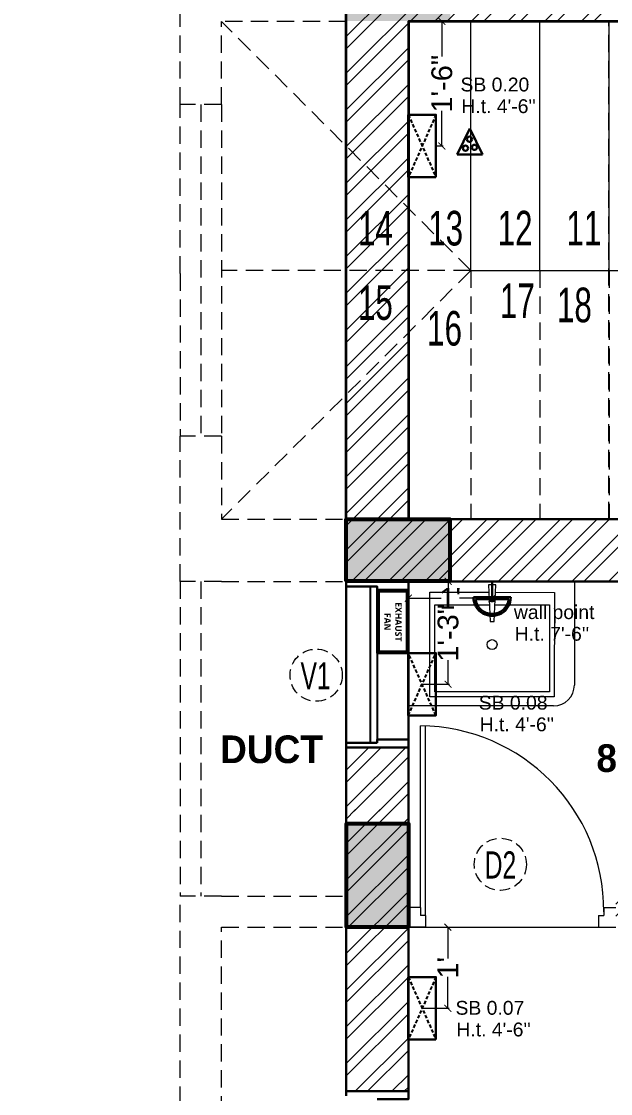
# Model space of a CAD drawing. Header units: millimetres. Extents: x 56222 to 3066687, y -650199 to -121287.
# Drawn here: x 146451.4 to 146536.6, y -176683.8 to -176528.8 of the extents above; entities that cross this region are included whole.
import ezdxf

# ---------------------------------------------------------------- set-up
doc = ezdxf.new("R2010")
doc.units = ezdxf.units.MM
doc.header["$MEASUREMENT"] = 0
doc.header["$PDMODE"] = 35
for name, pattern in [('00 . GROUND FLOOR$0$DASHED', [0.75, 0.5, -0.25]), ('DASHED', [0.75, 0.5, -0.25]), ('DASHED2', [0.375, 0.25, -0.125])]:
    doc.linetypes.add(name, pattern=pattern)
doc.layers.get('Defpoints').update_dxf_attribs({"color": 220})
for name, color, linetype, lineweight in [('1. Walls', 7, 'Continuous', 53), ('dim05', 1, 'Continuous', 13), ('DOOR-WINDOW', 5, 'Continuous', 0), ('ELEC-wires', 1, 'DASHED2', 13), ('Electrical', 84, 'Continuous', 30), ('FURNITURE', 32, 'Continuous', 9), ('Text', 7, 'Continuous', 15), ('wall', 7, 'Continuous', 30)]:
    doc.layers.add(name, color=color, linetype=linetype, lineweight=lineweight)
doc.layers.add('hatch', color=253, linetype='Continuous', lineweight=0, transparency=0.4)
doc.styles.add('100', font='arial.ttf', dxfattribs={"width": 0.65, "height": 100})
doc.styles.get("Standard").update_dxf_attribs({"font": 'arial.ttf', "height": 6})
doc.styles.add('The Thakors 3 inches', font='arial.ttf', dxfattribs={"height": 3})
doc.dimstyles.new('The Thakors 3 inches', dxfattribs={"dimtxt": 3, "dimasz": 1, "dimexe": 0.179993, "dimexo": 0.0625, "dimgap": 0.089996, "dimtad": 0, "dimzin": 0, "dimdsep": 46, "dimlunit": 4, "dimtxsty": 'The Thakors 3 inches', "dimblk": 'ARCHTICK', "dimcen": 0.089996, "dimclrd": 256, "dimclre": 252, "dimclrt": 256, "dimadec": 0, "dimazin": 0, "dimtfac": 0.799988, "dimtofl": 0, "dimtmove": 1, "dimatfit": 3, "dimfxl": 1, "dimtolj": 1, "dimtzin": 0, "dimlwd": -1, "dimlwe": 13, "dimarcsym": 0})

# ---------------------------------------------------------------- blocks, each defined once
blk = doc.blocks.new('A$C1B9B2090')
at = {"layer": 'Electrical', "ltscale": 10}
blk.add_line((0, 4.97), (10.08, 4.97), dxfattribs=at)
at = {"layer": 'Electrical', "ltscale": 2}
for points in [[(0, 0), (10.08, 0), (10.08, 4.97), (0, 4.97)], [(0.25, 0.25), (9.83, 0.25), (9.83, 4.72), (0.25, 4.72)]]:
    blk.add_lwpolyline(points, close=True, dxfattribs=at)
at = {"layer": 'Electrical', "ltscale": 2, "insert": (1.5, 3.92), "char_height": 1.05, "width": 7.1646, "attachment_point": 1}
blk.add_mtext('\\pxqc;{\\fMalgun Gothic|b1|i0|c0|p34;\\W5.565;\\C0;\\W1;EXHAUST \\P\\W7.7995;\\W1;FAN}', dxfattribs=at)
blk = doc.blocks.new('GF FUR')
at = {"layer": 'FURNITURE', "color": 9, "true_color": 0xc7c8ca, "elevation": 0.07}
blk.add_lwpolyline([(3320265.04, -510147.22), (3320265.61, -510147.22), (3320265.87, -510141.92), (3320264.79, -510141.92)], close=True, dxfattribs=at)
for points in [[(3320265.82, -510143), (3320274.33, -510143.02), (3320274.32, -510158.11), (3320256.32, -510158.09), (3320256.33, -510143), (3320264.84, -510143)], [(3320265.73, -510144.8), (3320273.61, -510144.82), (3320273.6, -510157.39), (3320257.04, -510157.37), (3320257.05, -510144.8), (3320264.92, -510144.8)]]:
    blk.add_lwpolyline(points, dxfattribs=at)
at = {"layer": 'FURNITURE', "color": 9, "true_color": 0xc7c8ca}
blk.add_circle((3320265.32, -510150.56, 0.07), 0.72, dxfattribs=at)
at = {"layer": 'wall', "color": 9, "lineweight": 9, "true_color": 0xc7c8ca}
for p, q in [((3320277.22, -510141.42, 0), (3320277.22, -510156.42, 0)), ((3320274.22, -510159.42, 0), (3320253.22, -510159.42, 0))]:
    blk.add_line(p, q, dxfattribs=at)
blk.add_arc((3320274.22, -510156.42, 0), 3, 270, 0, dxfattribs=at)
blk = doc.blocks.new('gf')
at = {"layer": 'hatch', "ltscale": 10}
h = blk.add_hatch(dxfattribs=at)
h.set_pattern_fill('ANSI32', color=256, scale=10, style=0)
h.paths.add_polyline_path([(3320446.84, -507670.7), (3320304.77, -507670.7), (3320304.77, -507679.7), (3320446.84, -507679.72)])
h.paths.add_polyline_path([(3320527.02, -507670.74), (3320482.89, -507670.7), (3320482.89, -507679.46), (3320527.02, -507679.5)])
h.paths.add_polyline_path([(3320587.92, -507670.79), (3320527.02, -507670.74), (3320527.02, -507679.5), (3320578.92, -507679.54), (3320578.92, -507707.03), (3320587.92, -507707.03)])
h.paths.add_polyline_path([(3320412.28, -507806.14), (3320353.72, -507806.14), (3320353.72, -507751.63), (3320304.77, -507751.64), (3320304.77, -507760.64), (3320349.22, -507760.63), (3320349.22, -507806.14), (3320304.77, -507806.14), (3320304.77, -507810.64), (3320412.28, -507810.64)])
h.paths.add_polyline_path([(3320304.77, -507751.64), (3320282.23, -507751.64), (3320282.23, -507751.64), (3320282.22, -507751.64), (3320253.22, -507751.64), (3320253.22, -507732.02), (3320245.87, -507732.02), (3320244.22, -507733.67), (3320244.22, -507760.64), (3320304.77, -507760.64)])
h.paths.add_polyline_path([(3320784.89, -507977.62), (3320823.93, -507977.62), (3320823.93, -507970.53), (3320784.89, -507970.53)], flags=9)
h.paths.add_polyline_path([(3320777.7, -507981.69), (3320815.58, -507981.69), (3320815.58, -507940.47), (3320777.7, -507940.47)], flags=9)
h.paths.add_polyline_path([(3320781.94, -507748.63), (3320810.65, -507748.63), (3320810.65, -507742.89), (3320781.94, -507742.89)], flags=9)
h.paths.add_polyline_path([(3320743.62, -507772.75), (3320765.64, -507772.75), (3320765.64, -507766.93), (3320743.62, -507766.93)], flags=9)
h.paths.add_polyline_path([(3320744.79, -507748.54), (3320762.09, -507748.54), (3320762.09, -507742.92), (3320744.79, -507742.92)], flags=9)
h.paths.add_polyline_path([(3320739.09, -507707.31), (3320791.64, -507707.31), (3320791.64, -507699.39), (3320739.09, -507699.39)], flags=9)
h.paths.add_polyline_path([(3320748.93, -507936.65), (3320794.75, -507936.65), (3320794.75, -507929.73), (3320748.93, -507929.73)], flags=9)
h.paths.add_polyline_path([(3320748.15, -507927.36), (3320782.13, -507927.36), (3320782.13, -507920.45), (3320748.15, -507920.45)], flags=9)
h.paths.add_polyline_path([(3320748.89, -507916.89), (3320817.96, -507916.89), (3320817.96, -507909.97), (3320748.89, -507909.97)], flags=9)
h.paths.add_polyline_path([(3320749.47, -507907.84), (3320803.77, -507907.84), (3320803.77, -507900.92), (3320749.47, -507900.92)], flags=9)
h.paths.add_polyline_path([(3320737.84, -507663.71), (3320794.75, -507663.71), (3320794.75, -507655.79), (3320737.84, -507655.79)], flags=9)
h.paths.add_polyline_path([(3320739.07, -507604.82), (3320815.34, -507604.82), (3320815.34, -507584.64), (3320739.07, -507584.64)], flags=9)
h.paths.add_polyline_path([(3320739.07, -507582.94), (3320821.29, -507582.94), (3320821.29, -507577.1), (3320739.07, -507577.1)], flags=9)
h.paths.add_polyline_path([(3320739.07, -507575.4), (3320803.01, -507575.4), (3320803.01, -507569.56), (3320739.07, -507569.56)], flags=9)
h.paths.add_polyline_path([(3320739.57, -507562.29), (3320761.01, -507562.29), (3320761.01, -507556.47), (3320739.57, -507556.47)], flags=9)
h.paths.add_polyline_path([(3320739.68, -507820.78), (3320777.42, -507820.78), (3320777.42, -507814.96), (3320739.68, -507814.96)], flags=9)
h.paths.add_polyline_path([(3320739.68, -507831.96), (3320782.95, -507831.96), (3320782.95, -507826.14), (3320739.68, -507826.14)], flags=9)
h.paths.add_polyline_path([(3320796.13, -507842.44), (3320811.39, -507842.44), (3320811.39, -507834.71), (3320796.13, -507834.71)], flags=9)
h.paths.add_polyline_path([(3320739.71, -507851.09), (3320771.27, -507851.09), (3320771.27, -507845.46), (3320739.71, -507845.46)], flags=9)
h.paths.add_polyline_path([(3320793.57, -507862.59), (3320814.07, -507862.59), (3320814.07, -507856.96), (3320793.57, -507856.96)], flags=9)
h.paths.add_polyline_path([(3320739.68, -507862.19), (3320777.13, -507862.19), (3320777.13, -507856.37), (3320739.68, -507856.37)], flags=9)
h.paths.add_polyline_path([(3320739.68, -507841.55), (3320760.25, -507841.55), (3320760.25, -507835.73), (3320739.68, -507835.73)], flags=9)
h.paths.add_polyline_path([(3320742.25, -507802.96), (3320821.42, -507802.96), (3320821.42, -507793.18), (3320742.25, -507793.18)], flags=9)
h.paths.add_polyline_path([(3320738.3, -507620.33), (3320802.73, -507620.33), (3320802.73, -507612.41), (3320738.3, -507612.41)], flags=9)
h.paths.add_polyline_path([(3320218.04, -507631.75), (3320218.04, -507620.15), (3320209.58, -507620.15), (3320209.58, -507631.75)], flags=9)
h.paths.add_polyline_path([(3320216.9, -507720.59), (3320216.9, -507710.74), (3320210.72, -507710.74), (3320210.72, -507720.59)], flags=9)
h.paths.add_polyline_path([(3320216.9, -507782.02), (3320216.9, -507772.18), (3320210.72, -507772.18), (3320210.72, -507782.02)], flags=9)
h.paths.add_polyline_path([(3320218.03, -507819.82), (3320218.03, -507808.15), (3320209.58, -507808.15), (3320209.58, -507819.82)], flags=9)
h.paths.add_polyline_path([(3320205.74, -507631.75), (3320205.74, -507620.15), (3320197.29, -507620.15), (3320197.29, -507631.75)], flags=9)
h.paths.add_polyline_path([(3320337.26, -507579.39), (3320353.59, -507579.39), (3320353.59, -507570.95), (3320337.26, -507570.95)], flags=9)
h.paths.add_polyline_path([(3320530.49, -507578.27), (3320540.34, -507578.27), (3320540.34, -507572.09), (3320530.49, -507572.09)], flags=9)
h.paths.add_polyline_path([(3320627.59, -507578.3), (3320632.23, -507578.3), (3320632.23, -507572.12), (3320627.59, -507572.12)], flags=9)
h.paths.add_polyline_path([(3320690.12, -507631.06), (3320690.12, -507626.43), (3320683.94, -507626.43), (3320683.94, -507631.06)], flags=9)
h.paths.add_polyline_path([(3320690.12, -507694.4), (3320690.12, -507682.23), (3320683.94, -507682.23), (3320683.94, -507694.4)], flags=9)
h.paths.add_polyline_path([(3320690.1, -507744.21), (3320690.1, -507739.58), (3320683.91, -507739.58), (3320683.91, -507744.21)], flags=9)
h.paths.add_polyline_path([(3320691.22, -507805.1), (3320691.22, -507793.44), (3320682.77, -507793.44), (3320682.77, -507805.1)], flags=9)
h.paths.add_polyline_path([(3320690.1, -507852.95), (3320690.1, -507848.32), (3320683.91, -507848.32), (3320683.91, -507852.95)], flags=9)
h.paths.add_polyline_path([(3320698.81, -507812.15), (3320698.81, -507798.15), (3320690.36, -507798.15), (3320690.36, -507812.15)], flags=9)
h.paths.add_polyline_path([(3320697.69, -507631.06), (3320697.69, -507626.43), (3320691.5, -507626.43), (3320691.5, -507631.06)], flags=9)
h.paths.add_polyline_path([(3320204.61, -507811.19), (3320204.61, -507799.01), (3320198.43, -507799.01), (3320198.43, -507811.19)], flags=9)
h.paths.add_polyline_path([(3320429.73, -507806.3), (3320429.73, -507799.23), (3320421.28, -507799.23), (3320421.28, -507806.3)], flags=25)
h.paths.add_polyline_path([(3320419.83, -507830.97), (3320419.83, -507826.34), (3320413.65, -507826.34), (3320413.65, -507830.97)], flags=25)
h.paths.add_polyline_path([(3320576.49, -507852.95), (3320576.49, -507848.32), (3320570.31, -507848.32), (3320570.31, -507852.95)], flags=25)
h.paths.add_polyline_path([(3320576.49, -507819.6), (3320576.49, -507811.95), (3320570.31, -507811.95), (3320570.31, -507819.6)], flags=25)
h.paths.add_polyline_path([(3320512.57, -507819.26), (3320526.56, -507819.26), (3320526.56, -507810.81), (3320512.57, -507810.81)], flags=25)
h.paths.add_polyline_path([(3320433.99, -507818.16), (3320438.62, -507818.16), (3320438.62, -507811.98), (3320433.99, -507811.98)], flags=25)
h.paths.add_polyline_path([(3320476.5, -507806.11), (3320488.09, -507806.11), (3320488.09, -507797.65), (3320476.5, -507797.65)], flags=25)
h.paths.add_polyline_path([(3320536.56, -507804.97), (3320546.4, -507804.97), (3320546.4, -507798.79), (3320536.56, -507798.79)], flags=25)
h.paths.add_polyline_path([(3320576.49, -507797.46), (3320576.49, -507787.62), (3320570.31, -507787.62), (3320570.31, -507797.46)], flags=25)
h.paths.add_polyline_path([(3320576.49, -507745.32), (3320576.49, -507740.69), (3320570.31, -507740.69), (3320570.31, -507745.32)], flags=9)
h.paths.add_polyline_path([(3320577.62, -507699.04), (3320577.62, -507687.45), (3320569.17, -507687.45), (3320569.17, -507699.04)], flags=25)
h.paths.add_polyline_path([(3320528.6, -507688.98), (3320533.23, -507688.98), (3320533.23, -507682.8), (3320528.6, -507682.8)], flags=25)
h.paths.add_polyline_path([(3320462.56, -507688.98), (3320467.19, -507688.98), (3320467.19, -507682.8), (3320462.56, -507682.8)], flags=9)
h.paths.add_polyline_path([(3320408.75, -507690.12), (3320420.34, -507690.12), (3320420.34, -507681.66), (3320408.75, -507681.66)], flags=9)
h.paths.add_polyline_path([(3320311.51, -507688.98), (3320323.68, -507688.98), (3320323.68, -507682.8), (3320311.51, -507682.8)], flags=9)
h.paths.add_polyline_path([(3320328.25, -507720.97), (3320328.25, -507716.34), (3320322.07, -507716.34), (3320322.07, -507720.97)], flags=9)
h.paths.add_polyline_path([(3320362.97, -507784.61), (3320362.97, -507773.02), (3320354.51, -507773.02), (3320354.51, -507784.61)], flags=25)
h.paths.add_polyline_path([(3320376.11, -507805.29), (3320390.03, -507805.29), (3320390.03, -507796.83), (3320376.11, -507796.83)], flags=25)
h.paths.add_polyline_path([(3320263.33, -507819.16), (3320273.18, -507819.16), (3320273.18, -507812.98), (3320263.33, -507812.98)], flags=25)
h.paths.add_polyline_path([(3320341.53, -507819.16), (3320353.71, -507819.16), (3320353.71, -507812.98), (3320341.53, -507812.98)], flags=25)
h.paths.add_polyline_path([(3320261.93, -507827.45), (3320261.93, -507815.78), (3320253.48, -507815.78), (3320253.48, -507827.45)], flags=25)
h.paths.add_polyline_path([(3320260.81, -507782.02), (3320260.81, -507772.18), (3320254.63, -507772.18), (3320254.63, -507782.02)], flags=9)
h.paths.add_polyline_path([(3320305.9, -507751.03), (3320317.49, -507751.03), (3320317.49, -507742.57), (3320305.9, -507742.57)], flags=9)
h.paths.add_polyline_path([(3320298.91, -507768.13), (3320303.55, -507768.13), (3320303.55, -507761.94), (3320298.91, -507761.94)], flags=9)
h.paths.add_polyline_path([(3320348.26, -507789.17), (3320348.26, -507777.58), (3320339.8, -507777.58), (3320339.8, -507789.17)], flags=25)
h.paths.add_polyline_path([(3320311.31, -507806.61), (3320321.15, -507806.61), (3320321.15, -507800.42), (3320311.31, -507800.42)], flags=24)
h.paths.add_polyline_path([(3320299.79, -507849.25), (3320341, -507849.25), (3320341, -507833.73), (3320299.79, -507833.73)], flags=25)
h.paths.add_polyline_path([(3320588.46, -507917.51), (3320594.99, -507917.51), (3320594.99, -507911.6), (3320588.46, -507911.6)], flags=9)
h.paths.add_polyline_path([(3320461.43, -507665.36), (3320467.96, -507665.36), (3320467.96, -507659.44), (3320461.43, -507659.44)], flags=9)
h.paths.add_polyline_path([(3320403.84, -507831.19), (3320410.37, -507831.19), (3320410.37, -507825.28), (3320403.84, -507825.28)], flags=25)
h.paths.add_polyline_path([(3320263.27, -507804.58), (3320269.8, -507804.58), (3320269.8, -507798.67), (3320263.27, -507798.67)], flags=25)
h.paths.add_polyline_path([(3320418.52, -507947.31), (3320425.84, -507947.31), (3320425.84, -507941.4), (3320418.52, -507941.4)], flags=9)
h.paths.add_polyline_path([(3320589.48, -507744.28), (3320596.79, -507744.28), (3320596.79, -507738.39), (3320589.48, -507738.39)], flags=9)
h.paths.add_polyline_path([(3320589.07, -507854.47), (3320596.39, -507854.47), (3320596.39, -507848.56), (3320589.07, -507848.56)], flags=9)
h.paths.add_polyline_path([(3320236.2, -507877.19), (3320243.55, -507877.19), (3320243.55, -507871.18), (3320236.2, -507871.18)], flags=9)
h.paths.add_polyline_path([(3320236.64, -507777.24), (3320242.97, -507777.24), (3320242.97, -507771.33), (3320236.64, -507771.33)], flags=9)
h.paths.add_polyline_path([(3320230.71, -507793.24), (3320230.71, -507840.17), (3320242.73, -507840.17), (3320242.73, -507793.24)], flags=9)
h.paths.add_polyline_path([(3320599.07, -507823.83), (3320599.07, -507776.58), (3320587.05, -507776.58), (3320587.05, -507823.83)], flags=9)
h.paths.add_polyline_path([(3320388.68, -507670.34), (3320435.8, -507670.34), (3320435.8, -507658.32), (3320388.68, -507658.32)], flags=9)
h.paths.add_polyline_path([(3320434.43, -507951.08), (3320481.43, -507951.08), (3320481.43, -507939.06), (3320434.43, -507939.06)], flags=9)
h.paths.add_polyline_path([(3320561.56, -507950.83), (3320586.18, -507950.83), (3320586.18, -507942.08), (3320561.56, -507942.08)], flags=9)
h.paths.add_polyline_path([(3320504.45, -507573.61), (3320551.5, -507573.89), (3320551.4, -507589.09), (3320504.36, -507588.81)], flags=9)
h.paths.add_polyline_path([(3320634.74, -507904.47), (3320641.04, -507904.47), (3320641.04, -507899.9), (3320634.74, -507899.9)], flags=9)
h.paths.add_polyline_path([(3320592.81, -507631.07), (3320599.11, -507631.07), (3320599.11, -507626.49), (3320592.81, -507626.49)], flags=9)
h.paths.add_polyline_path([(3320429.39, -507630.24), (3320454.01, -507630.24), (3320454.01, -507621.49), (3320429.39, -507621.49)], flags=9)
h.paths.add_polyline_path([(3320641.25, -507888.38), (3320665.86, -507888.38), (3320665.86, -507879.63), (3320641.25, -507879.63)], flags=9)
h.paths.add_polyline_path([(3320590.48, -507888.38), (3320615.09, -507888.38), (3320615.09, -507879.63), (3320590.48, -507879.63)], flags=9)
h.paths.add_polyline_path([(3320487.38, -507883.62), (3320511.99, -507883.62), (3320511.99, -507874.87), (3320487.38, -507874.87)], flags=25)
h.paths.add_polyline_path([(3320633.71, -507883.6), (3320643.83, -507883.57), (3320643.81, -507874.44), (3320633.68, -507874.46)], flags=9)
h.paths.add_polyline_path([(3320202.17, -507883.6), (3320210.27, -507883.58), (3320210.25, -507874.44), (3320202.14, -507874.46)], flags=9)
h.paths.add_polyline_path([(3320542.61, -507981.39), (3320552.68, -507981.36), (3320552.65, -507972.4), (3320542.59, -507972.43)], flags=9)
h.paths.add_polyline_path([(3320541.9, -507564.52), (3320549.95, -507564.5), (3320549.93, -507555.54), (3320541.88, -507555.56)], flags=9)
h.paths.add_polyline_path([(3320281.59, -507984.48), (3320292.34, -507984.45), (3320292.31, -507975.5), (3320281.57, -507975.52)], flags=9)
h.paths.add_polyline_path([(3320282.57, -507567.88), (3320291.29, -507567.86), (3320291.27, -507558.9), (3320282.54, -507558.92)], flags=9)
h.paths.add_polyline_path([(3320633.72, -507717.84), (3320644.08, -507717.81), (3320644.06, -507708.77), (3320633.7, -507708.79)], flags=9)
h.paths.add_polyline_path([(3320202.18, -507717.84), (3320210.52, -507717.81), (3320210.5, -507708.77), (3320202.16, -507708.79)], flags=9)
h.paths.add_polyline_path([(3320304.12, -507724.43), (3320311.68, -507724.43), (3320311.68, -507716.9), (3320304.12, -507716.9)], flags=9)
h.paths.add_polyline_path([(3320330.76, -507647.13), (3320366.05, -507647.13), (3320366.05, -507631.61), (3320330.76, -507631.61)], flags=9)
h.paths.add_polyline_path([(3320225.17, -507785.66), (3320241.31, -507785.66), (3320241.31, -507776.91), (3320225.17, -507776.91)], flags=9)
h.paths.add_polyline_path([(3320252.32, -507667.95), (3320268.47, -507667.95), (3320268.47, -507659.2), (3320252.32, -507659.2)], flags=9)
h.paths.add_polyline_path([(3320612.25, -507952.49), (3320646.65, -507952.49), (3320646.65, -507943.74), (3320612.25, -507943.74)], flags=9)
h.paths.add_polyline_path([(3320788.32, -507831.54), (3320815.58, -507831.54), (3320815.58, -507826.09), (3320788.32, -507826.09)], flags=9)
h.paths.add_polyline_path([(3320753.31, -507638.89), (3320803.04, -507638.89), (3320803.04, -507632.41), (3320753.31, -507632.41)], flags=9)
h.paths.add_polyline_path([(3320761.75, -507689.19), (3320791.52, -507689.19), (3320791.52, -507683.66), (3320761.75, -507683.66)], flags=9)
h.paths.add_polyline_path([(3320759.19, -507723.96), (3320809.11, -507723.96), (3320809.11, -507718.43), (3320759.19, -507718.43)], flags=9)
h.paths.add_polyline_path([(3320810.74, -507821.12), (3320818.88, -507821.12), (3320818.88, -507813.79), (3320810.74, -507813.79)], flags=9)
h.paths.add_polyline_path([(3320799.63, -507821.34), (3320807.77, -507821.34), (3320807.77, -507814), (3320799.63, -507814)], flags=9)
h.paths.add_polyline_path([(3320788.93, -507821.42), (3320797.07, -507821.42), (3320797.07, -507814.08), (3320788.93, -507814.08)], flags=9)
h.paths.add_polyline_path([(3320787.22, -507850.53), (3320816.43, -507850.53), (3320816.43, -507845), (3320787.22, -507845)], flags=9)
h.paths.add_polyline_path([(3320285.17, -507723.93), (3320292.77, -507723.93), (3320292.77, -507716.28), (3320285.17, -507716.28)], flags=25)
h.paths.add_polyline_path([(3320293.42, -507724.54), (3320301.02, -507724.54), (3320301.02, -507716.88), (3320293.42, -507716.88)], flags=25)
h.paths.add_polyline_path([(3320274.82, -507713.33), (3320282.38, -507713.33), (3320282.38, -507705.8), (3320274.82, -507705.8)], flags=25)
h.paths.add_polyline_path([(3320264.86, -507713.33), (3320272.42, -507713.33), (3320272.42, -507705.8), (3320264.86, -507705.8)], flags=25)
h.paths.add_polyline_path([(3320254.81, -507713.44), (3320262.41, -507713.44), (3320262.41, -507705.78), (3320254.81, -507705.78)], flags=25)
h.paths.add_polyline_path([(3320244.67, -507713.33), (3320252.23, -507713.33), (3320252.23, -507705.8), (3320244.67, -507705.8)], flags=24)
h.paths.add_polyline_path([(3320432.53, -507756.57), (3320482.41, -507756.57), (3320482.41, -507741.05), (3320432.53, -507741.05)], flags=9)
h.paths.add_polyline_path([(3320475.59, -507874.55), (3320519.92, -507874.55), (3320519.92, -507859.03), (3320475.59, -507859.03)], flags=25)
h.paths.add_polyline_path([(3320285.62, -507790.26), (3320322.15, -507790.26), (3320322.15, -507774.74), (3320285.62, -507774.74)], flags=9)
h.paths.add_polyline_path([(3320396.56, -507620.07), (3320477.73, -507620.07), (3320477.73, -507596.94), (3320396.56, -507596.94)], flags=9)
h.paths.add_polyline_path([(3320647.88, -507687.89), (3320647.88, -507829.17), (3320657.33, -507829.17), (3320657.33, -507687.89)], flags=9)
h.paths.add_polyline_path([(3320387.13, -507700.02), (3320393.43, -507700.02), (3320393.43, -507695.45), (3320387.13, -507695.45)], flags=9)
h.paths.add_polyline_path([(3320374.98, -507713.33), (3320380.02, -507713.33), (3320380.02, -507705.8), (3320374.98, -507705.8)], flags=9)
h.paths.add_polyline_path([(3320364.83, -507713.33), (3320369.86, -507713.33), (3320369.86, -507705.8), (3320364.83, -507705.8)], flags=9)
h.paths.add_polyline_path([(3320354.84, -507713.45), (3320359.92, -507713.45), (3320359.92, -507705.78), (3320354.84, -507705.78)], flags=9)
h.paths.add_polyline_path([(3320344.91, -507713.33), (3320349.94, -507713.33), (3320349.94, -507705.83), (3320344.91, -507705.83)], flags=9)
h.paths.add_polyline_path([(3320334.82, -507713.42), (3320339.85, -507713.42), (3320339.85, -507705.89), (3320334.82, -507705.89)], flags=9)
h.paths.add_polyline_path([(3320324.77, -507713.44), (3320329.85, -507713.44), (3320329.85, -507705.78), (3320324.77, -507705.78)], flags=9)
h.paths.add_polyline_path([(3320314.84, -507713.31), (3320319.83, -507713.31), (3320319.83, -507705.91), (3320314.84, -507705.91)], flags=9)
h.paths.add_polyline_path([(3320304.84, -507713.44), (3320309.92, -507713.44), (3320309.92, -507705.78), (3320304.84, -507705.78)], flags=9)
h.paths.add_polyline_path([(3320294.81, -507713.44), (3320299.88, -507713.44), (3320299.88, -507705.78), (3320294.81, -507705.78)], flags=25)
h.paths.add_polyline_path([(3320284.65, -507713.44), (3320292.25, -507713.44), (3320292.25, -507705.78), (3320284.65, -507705.78)], flags=25)
h.paths.add_polyline_path([(3320254.65, -507727.91), (3320262.25, -507727.91), (3320262.25, -507720.25), (3320254.65, -507720.25)], flags=25)
h.paths.add_polyline_path([(3320244.65, -507724.19), (3320252.25, -507724.19), (3320252.25, -507716.53), (3320244.65, -507716.53)], flags=24)
h.paths.add_polyline_path([(3320265.19, -507723.83), (3320272.75, -507723.83), (3320272.75, -507716.3), (3320265.19, -507716.3)], flags=25)
h.paths.add_polyline_path([(3320273.42, -507724.54), (3320281.02, -507724.54), (3320281.02, -507716.88), (3320273.42, -507716.88)], flags=25)
h.paths.add_polyline_path([(3320244.22, -507733.67), (3320245.87, -507732.02), (3320253.22, -507732.02), (3320253.22, -507679.7), (3320304.77, -507679.7), (3320304.77, -507670.7), (3320244.15, -507670.7)])
h.paths.add_polyline_path([(3320244.15, -507793.64), (3320253.22, -507793.64), (3320253.22, -507834.36), (3320244.15, -507834.36)])
h.paths.add_polyline_path([(3320283.22, -507806.14), (3320304.77, -507806.14), (3320304.77, -507810.64), (3320283.22, -507810.64)], flags=16)
h.paths.add_polyline_path([(3320433.17, -507930.58), (3320587.94, -507930.58), (3320587.94, -507939.58), (3320433.17, -507939.58)])
h.paths.add_polyline_path([(3320578.93, -507880.65), (3320587.94, -507880.65), (3320587.94, -507894.52), (3320578.93, -507894.52)])
edge = h.paths.add_edge_path()
edge.add_line((3320412.28, -507846.69), (3320403.28, -507846.69))
edge.add_line((3320403.28, -507846.69), (3320403.28, -507930.52))
edge.add_line((3320403.28, -507930.52), (3320403.28, -507930.58))
edge.add_line((3320403.28, -507930.58), (3320253.22, -507930.58))
edge.add_line((3320253.22, -507930.58), (3320253.22, -507906.36))
edge.add_line((3320253.22, -507906.36), (3320244.22, -507906.36))
edge.add_line((3320244.22, -507906.36), (3320244.22, -507939.58))
edge.add_line((3320244.22, -507939.58), (3320412.28, -507939.57))
edge.add_line((3320412.28, -507939.57), (3320412.28, -507846.69))
edge.add_line((3320460.18, -507806.13), (3320460.18, -507810.64))
edge.add_line((3320460.18, -507810.64), (3320578.93, -507810.64))
edge.add_line((3320578.93, -507810.64), (3320578.93, -507820.65))
edge.add_line((3320578.93, -507820.65), (3320587.93, -507820.65))
edge.add_line((3320587.93, -507820.65), (3320587.93, -507779.03))
edge.add_line((3320587.93, -507779.03), (3320578.92, -507779.03))
edge.add_line((3320578.92, -507779.03), (3320578.92, -507806.13))
edge.add_line((3320578.92, -507806.13), (3320460.18, -507806.14))
h = blk.add_hatch(dxfattribs=at)
h.set_pattern_fill('ANSI32', color=256, scale=10, style=0)
h.paths.add_polyline_path([(3320244.22, -507784.64), (3320253.22, -507784.64), (3320253.22, -507793.84), (3320244.22, -507793.84)])
at = {"layer": 'DOOR-WINDOW', "color": 5, "lineweight": 30}
for p, q in [((3320244.22, -507761.39, 0), (3320244.22, -507783.99, -0.06)), ((3320253.22, -507761.89, 0), (3320253.22, -507783.49, -0.06))]:
    blk.add_line(p, q, dxfattribs=at)
at = {"layer": 'DOOR-WINDOW', "color": 5, "lineweight": 25}
for p, q in [((3320247.72, -507761.39, 0), (3320247.72, -507783.99, -0.06)), ((3320248.72, -507761.89, 0), (3320248.72, -507783.49, -0.06))]:
    blk.add_line(p, q, dxfattribs=at)
at = {"layer": 'wall', "color": 252, "linetype": '00 . GROUND FLOOR$0$DASHED', "lineweight": 15, "ltscale": 5, "true_color": 0x939598}
for p, q in [((3320220.22, -507691.71, 0), (3320220.22, -507670.7, 0)), ((3320244.22, -507679.7, 0), (3320226.22, -507679.7, 0)), ((3320262.23, -507715.7, 0), (3320226.22, -507679.7, 0)), ((3320226.22, -507691.71, 0), (3320226.22, -507679.7, 0)), ((3320282.22, -507751.64, 0), (3320282.22, -507679.7, 0)), ((3320220.22, -507716.13, 0), (3320220.22, -507691.71, 0)), ((3320226.22, -507691.71, 0), (3320220.22, -507691.71, 0)), ((3320223.22, -507691.71, 0), (3320223.22, -507739.64, 0)), ((3320226.22, -507691.71, 0), (3320226.22, -507739.64, 0)), ((3320262.23, -507715.7, 0), (3320226.22, -507715.7, 0)), ((3320262.23, -507715.7, 0), (3320226.22, -507751.63, 0)), ((3320262.23, -507715.7, 0), (3320262.23, -507751.64, 0)), ((3320272.23, -507715.7, 0), (3320272.23, -507751.64, 0)), ((3320282.23, -507715.7, 0), (3320282.23, -507751.64, 0)), ((3320220.22, -507716.13, 0), (3320220.22, -507739.64, 0)), ((3320220.22, -507760.64, 0), (3320220.22, -507739.64, 0)), ((3320226.22, -507739.64, 0), (3320220.22, -507739.64, 0)), ((3320226.22, -507739.64, 0), (3320226.22, -507751.63, 0)), ((3320226.22, -507751.63, 0), (3320244.22, -507751.63, 0)), ((3320226.22, -507760.64, 0), (3320220.22, -507760.64, 0)), ((3320220.22, -507760.64, 0), (3320220.22, -507806.14, -0.07)), ((3320223.22, -507760.64, 0), (3320223.22, -507806.14, -0.07)), ((3320226.22, -507760.64, 0), (3320244.22, -507760.64, 0)), ((3320220.22, -507963.64, 0), (3320220.22, -507806.14, -0.07)), ((3320226.22, -507806.14, -0.07), (3320220.22, -507806.14, -0.07)), ((3320226.22, -507806.14, -0.07), (3320244.22, -507806.14, -0.07)), ((3320226.22, -507957.56, 0), (3320226.22, -507810.64, 0)), ((3320226.22, -507810.64, 0), (3320244.22, -507810.64, 0))]:
    blk.add_line(p, q, dxfattribs=at)
at = {"layer": 'wall', "lineweight": 5}
for p, q in [((3320262.23, -507715.7, 0), (3320262.24, -507679.69, 0)), ((3320272.23, -507715.7, 0), (3320272.24, -507679.7, 0)), ((3320282.23, -507715.7, 0), (3320282.24, -507679.7, 0)), ((3320250.21, -507708.7, 0), (3320250.21, -507708.7, 0)), ((3320250.21, -507708.7, 0), (3320250.21, -507708.7, 0)), ((3320262.23, -507715.7, 0), (3320382.23, -507715.7, 0))]:
    blk.add_line(p, q, dxfattribs=at)
at = {"layer": 'wall', "lineweight": 30}
for p, q in [((3320253.22, -507751.64, 0), (3320353.72, -507751.63, 0)), ((3320244.22, -507760.64, 0), (3320349.22, -507760.63, 0)), ((3320248.72, -507783.99, -0.06), (3320244.22, -507783.99, -0.06)), ((3320253.22, -507783.49, -0.06), (3320248.72, -507783.49, -0.06)), ((3320248.72, -507783.99, -0.06), (3320248.72, -507783.49, -0.06)), ((3320244.22, -507784.64, -0.06), (3320244.22, -507834.36, 0)), ((3320253.22, -507784.64, -0.06), (3320244.22, -507784.64, -0.06)), ((3320253.22, -507834.36, 0), (3320253.22, -507784.64, -0.06)), ((3320253.22, -507834.36, 0), (3320244.22, -507834.36, 0))]:
    blk.add_line(p, q, dxfattribs=at)
at = {"layer": 'wall', "lineweight": 35, "elevation": 0}
blk.add_lwpolyline([(3320244.22, -507760.64), (3320244.22, -507670.7), (3320446.84, -507670.7), (3320446.84, -507679.72), (3320253.22, -507679.7), (3320253.22, -507751.64)], dxfattribs=at)
at = {"layer": 'wall', "lineweight": 30, "elevation": 0}
blk.add_lwpolyline([(3320244.22, -507761.39), (3320244.22, -507760.64), (3320253.22, -507760.64), (3320253.22, -507761.89), (3320248.72, -507761.89), (3320248.72, -507761.39)], close=True, dxfattribs=at)
at = {"layer": 'wall', "lineweight": 30}
for points, elevation in [([(3320248.72, -507783.49), (3320253.22, -507783.49), (3320253.22, -507784.64), (3320244.22, -507784.64), (3320244.22, -507783.99)], -0.06), ([(3320244.22, -507835.01), (3320244.22, -507834.36), (3320253.22, -507834.36), (3320253.22, -507835.51), (3320248.72, -507835.51)], 0)]:
    blk.add_lwpolyline(points, dxfattribs=dict(at, elevation=elevation))
blk = doc.blocks.new('df sfs')
at = {"color": 242, "linetype": 'DASHED', "true_color": 0xcd2027}
for p, q in [((3320578.93, -510272.87, 0), (3320574.94, -510263.86, 0)), ((3320574.94, -510272.87, 0), (3320578.93, -510263.86, 0))]:
    blk.add_line(p, q, dxfattribs=at)
at = {"layer": 'ELEC-wires', "color": 5, "linetype": 'ByBlock', "lineweight": 30, "ltscale": 4, "elevation": 0}
blk.add_lwpolyline([(3320574.94, -510263.86), (3320574.94, -510272.87), (3320578.93, -510272.87), (3320578.93, -510263.86)], close=True, dxfattribs=at)
blk = doc.blocks.new('D 2.6 x 7')
at = {"layer": 'DOOR-WINDOW'}
for p, q in [((-2.83, 13.25), (-2.83, 15)), ((0, 12.5), (0, 15)), ((-2.83, 13.25), (-1.68, 13.25)), ((-1.68, 12.5), (-1.68, 13.25)), ((-1.68, 12.5), (0, 12.5)), ((0, -12.5), (0, 12.5)), ((-1.68, -12.5), (-29.1, -12.5)), ((-2.83, -13.25), (-29.09, -13.25)), ((-2.83, -13.25), (-1.68, -13.25)), ((-2.83, -13.25), (-2.83, -15)), ((-1.68, -12.5), (0, -12.5)), ((-1.68, -12.5), (-1.68, -13.25)), ((0, -12.5), (0, -15))]:
    blk.add_line(p, q, dxfattribs=at)
blk.add_arc((-2.4, -13.45), 26.7, 89.6398, 179.5736, dxfattribs=at)
blk = doc.blocks.new('ds asdaaaaaaaaaad')
at = {"layer": 'hatch', "linetype": 'ByBlock', "ltscale": 10}
h = blk.add_hatch(color=7, dxfattribs=at)
h.dxf.hatch_style = 1
h.paths.add_polyline_path([(3315445.98, -507674.23), (3315460.98, -507674.23), (3315460.98, -507665.29), (3315445.98, -507665.29)])
h.paths.add_polyline_path([(3315580.95, -507665.29), (3315568.9, -507665.29), (3315568.9, -507674.29), (3315580.95, -507674.29), (3315583.9, -507674.29), (3315583.9, -507665.29)])
h.paths.add_polyline_path([(3315789.6, -507665.29), (3315771.67, -507665.29), (3315771.67, -507674.29), (3315789.6, -507674.2)])
h.paths.add_polyline_path([(3315774.67, -507796.23), (3315774.67, -507805.23), (3315789.61, -507805.23), (3315789.61, -507796.23)])
h.paths.add_polyline_path([(3315613.95, -507796.23), (3315599.04, -507796.23), (3315599.04, -507805.23), (3315613.95, -507805.23), (3315613.95, -507796.23)])
h.paths.add_polyline_path([(3315445.97, -507805.23), (3315454.97, -507805.22), (3315454.97, -507796.23), (3315454.97, -507790.23), (3315454.89, -507790.23), (3315445.97, -507790.23)])
h.paths.add_polyline_path([(3315445.93, -507746.23), (3315445.93, -507755.23), (3315460.93, -507755.23), (3315460.93, -507746.23)])
h.paths.add_polyline_path([(3315460.89, -507925.17), (3315445.97, -507925.17), (3315445.97, -507934.17), (3315460.89, -507934.17)])
h.paths.add_polyline_path([(3315613.95, -507925.17), (3315613.95, -507919.17), (3315605.04, -507919.17), (3315605.04, -507934.17), (3315605.04, -507934.17), (3315614.04, -507934.17), (3315614.04, -507925.17)])
h.paths.add_polyline_path([(3315789.62, -507934.17), (3315789.62, -507925.17), (3315774.67, -507925.17), (3315774.62, -507934.17), (3315789.62, -507934.17)])
h.paths.add_polyline_path([(3315789.61, -507897.32), (3315789.61, -507911.5)])
at = {"layer": '1. Walls', "color": 6, "lineweight": 53}
for points, elevation in [([(3315445.93, -507755.23), (3315445.93, -507746.23), (3315460.93, -507746.23), (3315460.93, -507755.23)], -0.13), ([(3315454.97, -507805.23), (3315445.97, -507805.23), (3315445.97, -507790.23), (3315454.97, -507790.23)], -0.06)]:
    blk.add_lwpolyline(points, close=True, dxfattribs=dict(at, elevation=elevation))
blk = doc.blocks.new('A$C2E9001B6')
at = {"layer": 'Electrical', "ltscale": 10}
for p, q in [((0, 5), (5.83, 5)), ((2.92, 2.71), (2.92, 5)), ((0.21, 2.71), (5.62, 2.71)), ((0.51, 2.42), (5.32, 2.42))]:
    blk.add_line(p, q, dxfattribs=at)
at = {"layer": 'Electrical', "ltscale": 10, "extrusion": (0, 0, -1)}
for centre, major_axis, start_param, end_param in [((2.92, 2.71), (-1.91, 1.91), 2.356194, 5.497787), ((2.92, 2.71), (1.71, 1.71), 0.902965, 3.809424), ((2.92, 2.43), (-0.223, 0.223), 2.378522, 5.47546)]:
    blk.add_ellipse(centre, major_axis=major_axis, ratio=1, start_param=start_param, end_param=end_param, dxfattribs=at)
blk = doc.blocks.new('_ArchTick')
at = {"color": 0, "linetype": 'ByBlock', "const_width": 0.15}
blk.add_lwpolyline([(-0.5, -0.5), (0.5, 0.5)], dxfattribs=at)
blk = doc.blocks.new('*D427')
at = {"layer": 'Defpoints', "color": 0, "lineweight": 30, "ltscale": 4, "transparency": 16777216}
for p in [(146507.33, -176659.77, 0.07), (146509.32, -176671.5, 0), (146513.04, -176671.5)]:
    blk.add_point(p, dxfattribs=at)
at = {"layer": 'dim05', "color": 252, "lineweight": 13, "ltscale": 4, "transparency": 16777216}
for p, q in [((146507.39, -176659.77), (146513.22, -176659.77)), ((146509.38, -176671.5), (146513.22, -176671.5))]:
    blk.add_line(p, q, dxfattribs=at)
at = {"layer": 'dim05', "color": 152, "ltscale": 4, "transparency": 16777216}
for p, q in [((146513.04, -176659.77), (146513.04, -176664.31)), ((146513.04, -176671.5), (146513.04, -176666.97))]:
    blk.add_line(p, q, dxfattribs=at)
for p, rotation in [((146513.04, -176659.77), 90), ((146513.04, -176671.5), 270)]:
    blk.add_blockref('_ArchTick', p, dxfattribs=dict(at, rotation=rotation))
at = {"layer": 'dim05', "lineweight": 5, "ltscale": 4, "transparency": 16777216, "insert": (146513.04, -176665.64), "char_height": 3, "attachment_point": 5, "rotation": 90, "style": 'The Thakors 3 inches'}
blk.add_mtext("\\A1;1'", dxfattribs=at)
blk = doc.blocks.new('*D432')
at = {"layer": 'Defpoints', "color": 0, "lineweight": 30, "ltscale": 4, "transparency": 16777216}
for p in [(146507.33, -176610.4, 0), (146519.44, -176610.28, 0), (146507.33, -176612.22)]:
    blk.add_point(p, dxfattribs=at)
at = {"layer": 'dim05', "color": 252, "lineweight": 13, "ltscale": 4, "transparency": 16777216}
for p, q in [((146519.44, -176610.35), (146519.44, -176612.4)), ((146507.33, -176610.47), (146507.33, -176612.4))]:
    blk.add_line(p, q, dxfattribs=at)
at = {"layer": 'dim05', "color": 152, "ltscale": 4, "transparency": 16777216}
for p, q in [((146507.33, -176612.22), (146512.06, -176612.22)), ((146519.44, -176612.22), (146514.71, -176612.22))]:
    blk.add_line(p, q, dxfattribs=at)
at = {"layer": 'dim05', "color": 152, "ltscale": 4, "transparency": 16777216, "rotation": 180}
blk.add_blockref('_ArchTick', (146507.33, -176612.22), dxfattribs=at)
at = {"layer": 'dim05', "color": 152, "ltscale": 4, "transparency": 16777216}
blk.add_blockref('_ArchTick', (146519.44, -176612.22), dxfattribs=at)
at = {"layer": 'dim05', "lineweight": 5, "ltscale": 4, "transparency": 16777216, "insert": (146513.38, -176612.22), "char_height": 3, "attachment_point": 5, "style": 'The Thakors 3 inches'}
blk.add_mtext("\\A1;1'", dxfattribs=at)
blk = doc.blocks.new('*D433')
at = {"layer": 'Defpoints', "color": 0, "lineweight": 30, "ltscale": 4, "transparency": 16777216}
for p in [(146510.08, -176609.78, 0), (146513.08, -176609.78), (146509.32, -176624.66, -0.04)]:
    blk.add_point(p, dxfattribs=at)
at = {"layer": 'dim05', "color": 252, "lineweight": 13, "ltscale": 4, "transparency": 16777216}
for p, q in [((146510.14, -176609.78), (146513.26, -176609.78)), ((146509.38, -176624.66), (146513.26, -176624.66))]:
    blk.add_line(p, q, dxfattribs=at)
at = {"layer": 'dim05', "color": 152, "ltscale": 4, "transparency": 16777216}
for p, q in [((146513.08, -176609.78), (146513.08, -176613.28)), ((146513.08, -176624.66), (146513.08, -176621.16))]:
    blk.add_line(p, q, dxfattribs=at)
for p, rotation in [((146513.08, -176609.78), 90), ((146513.08, -176624.66), 270)]:
    blk.add_blockref('_ArchTick', p, dxfattribs=dict(at, rotation=rotation))
at = {"layer": 'dim05', "lineweight": 5, "ltscale": 4, "transparency": 16777216, "insert": (146513.08, -176617.22), "char_height": 3, "attachment_point": 5, "rotation": 90, "style": 'The Thakors 3 inches'}
blk.add_mtext('\\A1;1\'-3"', dxfattribs=at)
blk = doc.blocks.new('*D441')
at = {"layer": 'Defpoints', "color": 0, "lineweight": 30, "ltscale": 4, "transparency": 16777216}
for p in [(146511.32, -176528.84, 0), (146512.18, -176528.84), (146511.32, -176546.84, 0)]:
    blk.add_point(p, dxfattribs=at)
at = {"layer": 'dim05', "color": 252, "lineweight": 13, "ltscale": 4, "transparency": 16777216}
for p, q in [((146511.38, -176528.84), (146512.36, -176528.84)), ((146511.38, -176546.84), (146512.36, -176546.84))]:
    blk.add_line(p, q, dxfattribs=at)
at = {"layer": 'dim05', "color": 152, "ltscale": 4, "transparency": 16777216}
for p, q in [((146512.18, -176528.84), (146512.18, -176533.9)), ((146512.18, -176546.84), (146512.18, -176541.78))]:
    blk.add_line(p, q, dxfattribs=at)
for p, rotation in [((146512.18, -176528.84), 90), ((146512.18, -176546.84), 270)]:
    blk.add_blockref('_ArchTick', p, dxfattribs=dict(at, rotation=rotation))
at = {"layer": 'dim05', "lineweight": 5, "ltscale": 4, "transparency": 16777216, "insert": (146512.18, -176537.84), "char_height": 3, "attachment_point": 5, "rotation": 90, "style": 'The Thakors 3 inches'}
blk.add_mtext('\\A1;1\'-6"', dxfattribs=at)
blk = doc.blocks.new('A$C171241EF')
at = {"layer": 'Electrical', "ltscale": 2}
for p, q in [((0, 0), (1.64, 3.34)), ((1.64, 3.34), (3.28, 0)), ((0, 0), (3.28, 0))]:
    blk.add_line(p, q, dxfattribs=at)
at = {"layer": 'Electrical', "lineweight": 30, "ltscale": 2}
for centre in [(1.6, 1.96), (1.09, 0.81), (2.25, 0.91)]:
    blk.add_circle(centre, 0.336, dxfattribs=at)

msp = doc.modelspace()

# ---------------------------------------------------------------- linework, layer by layer
at = {"layer": 'Text', "color": 1, "linetype": '00 . GROUND FLOOR$0$DASHED', "lineweight": 15, "ltscale": 3}
for centre in [(146494.002, -176623.349), (146520.63, -176650.691)]:
    msp.add_circle(centre, 3.775, dxfattribs=at)

# ---------------------------------------------------------------- block references
at = {"color": 1, "lineweight": 35}
for name, p in [('gf', (-3173745.888, 331150.857)), ('ds asdaaaaaaaaaad', (-3168947.602, 331145.455, 0.126)), ('df sfs', (-3174067.613, 333643.704, -0.042))]:
    msp.add_blockref(name, p, dxfattribs=at)
for p, rotation in [((3467086.258, -686815.206, 0), 179.9999999999999), ((3467086.258, -686939.868, 0), 180)]:
    msp.add_blockref('df sfs', p, dxfattribs=dict(at, rotation=rotation))
at = {"transparency": 33554687}
msp.add_blockref('A$C2E9001B6', (146516.524, -176614.781, 0), dxfattribs=at)
at = {"xscale": 0.9052782660299882, "yscale": 0.9052782660299882, "zscale": 0.9052782660299882, "rotation": 270}
msp.add_blockref('A$C1B9B2090', (146502.829, -176611.023, 0), dxfattribs=at)
at = {"layer": 'dim05', "color": 1, "lineweight": 35}
msp.add_blockref('GF FUR', (-3173745.888, 333531.638), dxfattribs=at)
at = {"layer": 'DOOR-WINDOW', "color": 5, "lineweight": 30, "rotation": 270.0001368980017}
msp.add_blockref('D 2.6 x 7', (146522.329, -176659.773, 0.067), dxfattribs=at)
at = {"layer": 'Text', "xscale": 1.121816518528193, "yscale": 1.121816518528193, "zscale": 1.121816518528193}
msp.add_blockref('A$C171241EF', (146514.364, -176548.064), dxfattribs=at)

# ---------------------------------------------------------------- texts
at = {"layer": 'Electrical', "color": 5, "transparency": 33554687}
for s, p in [('SB 0.20 ', (146514.872, -176538.956)), ('wall point', (146522.588, -176615.229)), ('SB 0.08 ', (146517.512, -176628.32)), ('SB 0.07 ', (146514.149, -176672.432))]:
    msp.add_text(s, height=2, dxfattribs=at).set_placement(p)
at = {"layer": 'Electrical', "color": 240, "true_color": 0xed1f24, "transparency": 33554687}
for s, p in [("H.t. 4'-6''", (146514.998, -176542.086)), ("H.t. 7'-6''", (146522.714, -176618.359)), ("H.t. 4'-6''", (146517.638, -176631.45)), ("H.t. 4'-6''", (146514.276, -176675.562))]:
    msp.add_text(s, height=2, dxfattribs=at).set_placement(p)
at = {"layer": 'Text', "color": 1, "style": '100', "width": 0.65}
for s, p in [('13', (146510.195, -176561.221, 0)), ('12', (146520.228, -176561.221, 0)), ('14', (146500.038, -176561.22, 0)), ('11', (146530.186, -176561.221, 0)), ('15', (146500.039, -176571.973, 0)), ('17', (146520.554, -176571.716, 0)), ('18', (146528.809, -176572.318, 0)), ('16', (146510.039, -176575.691, 0))]:
    msp.add_text(s, height=5, dxfattribs=at).set_placement(p)
at = {"layer": 'Text', "style": '100', "width": 0.65}
for s, p in [('V1', (146491.741, -176625.396)), ('D2', (146518.369, -176652.738))]:
    msp.add_text(s, height=3.9259, dxfattribs=at).set_placement(p)
at = {"layer": 'Text', "lineweight": 15, "ltscale": 0.5, "char_height": 4, "attachment_point": 1}
for s, insert in [("\\pxqc;{\\fCentury Gothic|b1|i0|c0|p34;\\C256;\\c0; TOILET\\P8'-0'' X 3'-10''}", (146520.713, -176626.664, 0.07)), ('\\pxqc;{\\fCentury Gothic|b1|i0|c0|p34;\\C256;\\c0;DUCT }', (146457.444, -176632.055, 0.07))]:
    msp.add_mtext_dynamic_manual_height_columns(s, width=60.21435, gutter_width=1, heights=[0], dxfattribs=dict(at, insert=insert))

# ---------------------------------------------------------------- dimensions: what is measured, and where the dimension line sits
at = {"layer": 'dim05', "lineweight": 5, "ltscale": 4}
for base, p1, p2, picture, middle in [((146512.178, -176528.839), (146511.316, -176546.839, 0), (146511.318, -176528.839, 0), '*D441', (146512.178, -176537.839)), ((146513.075, -176609.779), (146509.322, -176624.663, -0.042), (146510.078, -176609.779, 0), '*D433', (146513.075, -176617.221)), ((146513.037, -176671.501), (146507.329, -176659.773, 0.067), (146509.322, -176671.501, 0), '*D427', (146513.037, -176665.637))]:
    dim = msp.add_linear_dim(base=base, p1=p1, p2=p2, angle=90, dimstyle='The Thakors 3 inches', override={"dimtxt": 32, "dimdec": 0, "dimclrd": 152}, dxfattribs=at)
    dim.commit()
    dim.dimension.update_dxf_attribs({"geometry": picture, "text_midpoint": middle})
dim = msp.add_linear_dim(base=(146507.329, -176612.219), p1=(146519.44, -176610.284, 0), p2=(146507.329, -176610.404, 0), dimstyle='The Thakors 3 inches', override={"dimtxt": 32, "dimdec": 0, "dimclrd": 152}, dxfattribs=at)
dim.commit()
dim.dimension.update_dxf_attribs({"geometry": '*D432', "text_midpoint": (146513.385, -176612.219)})

doc.saveas('drawing.dxf')
